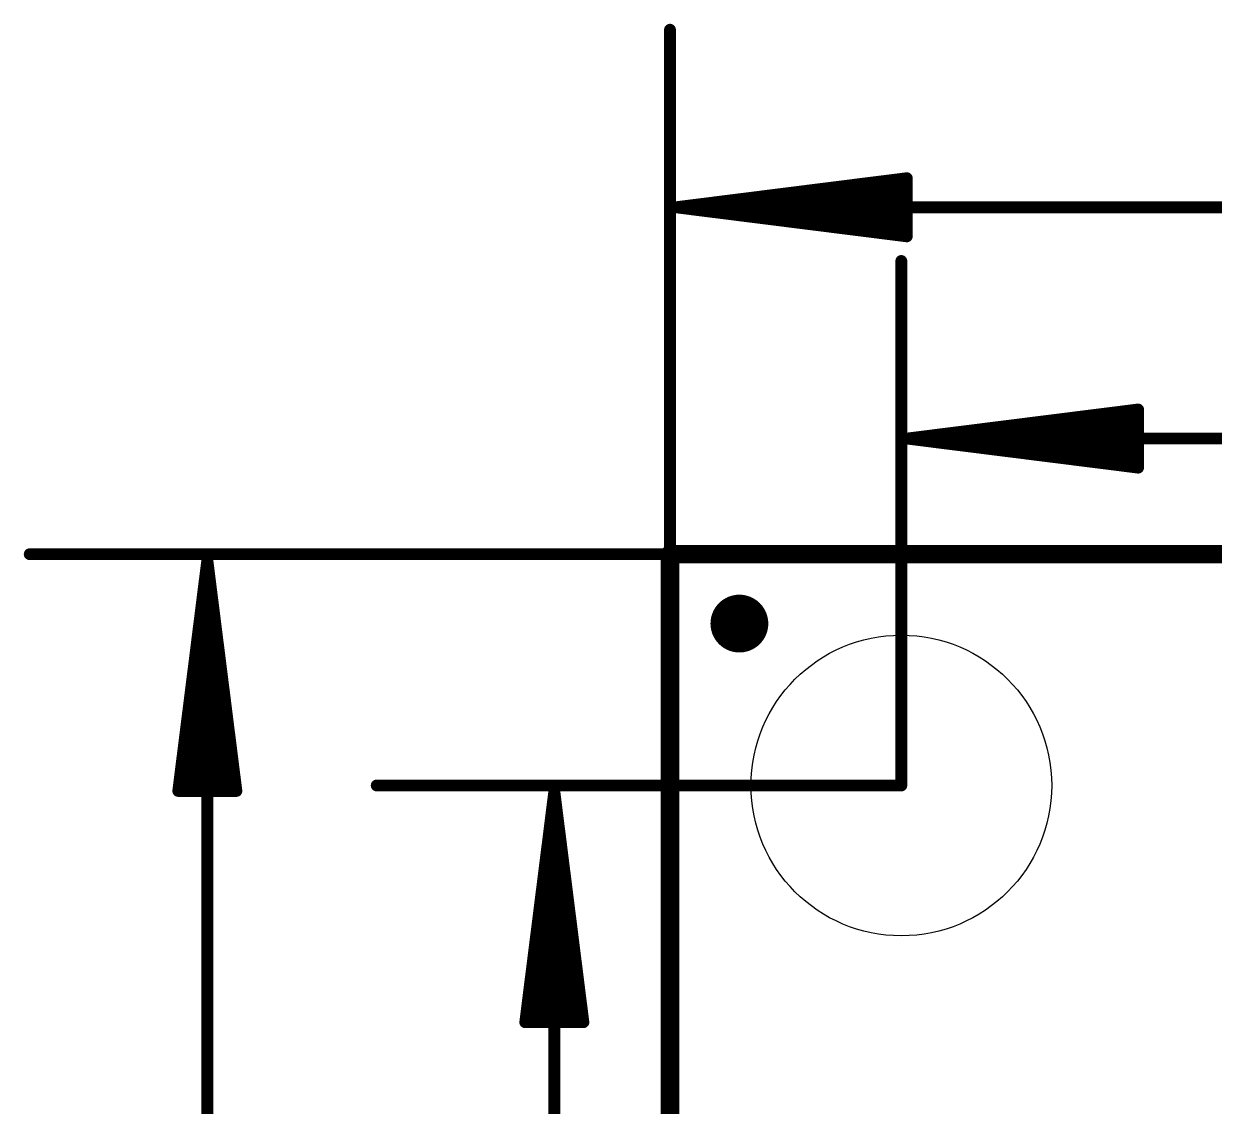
# Model space of a CAD drawing. Extents: x -41 to 66, y -21 to 32.
# Drawn here: x -7.1 to 5.98, y 19.34 to 31.23 of the extents above; entities that cross this region are included whole.
import ezdxf

# ---------------------------------------------------------------- set-up
doc = ezdxf.new("R2010")
doc.units = 0
for name, color, linetype in [('1', 12, 'CONTINUOUS'), ('16', 132, 'CONTINUOUS'), ('20', 53, 'CONTINUOUS'), ('23', 53, 'CONTINUOUS'), ('24', 53, 'CONTINUOUS'), ('47', 253, 'CONTINUOUS')]:
    doc.layers.add(name, color=color, linetype=linetype)

# ---------------------------------------------------------------- blocks, each defined once
blk = doc.blocks.new('PIE')
at = {"const_width": 0.5}
blk.add_lwpolyline([(0, -0.25, 1), (0, 0.25, 1), (0, -0.25)], format="xyb", dxfattribs=at)

msp = doc.modelspace()

# ---------------------------------------------------------------- linework, layer by layer
at = {"layer": '1', "const_width": 0.2032}
for points in [[(0, 0), (0, 25.4)], [(0, 25.4), (25.4, 25.4)]]:
    msp.add_lwpolyline(points, dxfattribs=at)
at = {"layer": '1', "const_width": 0.1016}
for points in [[(0.0508, 25.4, 1), (-0.0508, 25.4)], [(0, 25.4508, 1), (0, 25.3492)]]:
    msp.add_lwpolyline(points, format="xyb", dxfattribs=at)
at = {"layer": '16', "const_width": 0.2032}
for points in [[(0, 0), (0, 25.4)], [(0, 25.4), (25.4, 25.4)]]:
    msp.add_lwpolyline(points, dxfattribs=at)
at = {"layer": '16', "const_width": 0.1016}
for points in [[(0.0508, 25.4, 1), (-0.0508, 25.4)], [(0, 25.4508, 1), (0, 25.3492)]]:
    msp.add_lwpolyline(points, format="xyb", dxfattribs=at)
at = {"layer": '20', "const_width": 0.2032}
for points in [[(0, 0), (0, 25.4)], [(0, 25.4), (25.4, 25.4)]]:
    msp.add_lwpolyline(points, dxfattribs=at)
at = {"layer": '20', "const_width": 0.1016}
for points in [[(0.0508, 25.4, 1), (-0.0508, 25.4)], [(0, 25.4508, 1), (0, 25.3492)]]:
    msp.add_lwpolyline(points, format="xyb", dxfattribs=at)
at = {"layer": '20'}
msp.add_circle((2.54, 22.86), 1.651, dxfattribs=at)
at = {"layer": '23'}
for p in [(0.762, 24.638), (2.54, 22.86)]:
    msp.add_point(p, dxfattribs=at)
at = {"layer": '24'}
msp.add_point((0.762, 24.638), dxfattribs=at)
at = {"layer": '47', "const_width": 0.13}
for points in [[(0, 25.4), (0, 31.16)], [(0.065, 29.21), (2.6, 29.5292)], [(2.6, 29.5292), (2.6, 28.8908)], [(0.065, 29.21), (2.6, 29.47)], [(0.065, 29.21), (2.6, 29.34)], [(0.065, 29.21), (25.335, 29.21)], [(2.6, 28.8908), (0.065, 29.21)], [(2.6, 29.08), (0.065, 29.21)], [(2.6, 28.95), (0.065, 29.21)], [(2.54, 22.86), (2.54, 28.62)], [(2.605, 26.67), (5.14, 26.9892)], [(2.605, 26.67), (5.14, 26.93)], [(5.14, 26.9892), (5.14, 26.3508)], [(2.605, 26.67), (5.14, 26.8)], [(2.605, 26.67), (22.795, 26.67)], [(5.14, 26.3508), (2.605, 26.67)], [(5.14, 26.54), (2.605, 26.67)], [(5.14, 26.41), (2.605, 26.67)], [(0, 25.4), (-7.03, 25.4)], [(-5.08, 25.335), (-5.3992, 22.8)], [(-5.08, 25.335), (-5.34, 22.8)], [(-5.08, 25.335), (-5.21, 22.8)], [(-5.08, 0.065), (-5.08, 25.335)], [(-4.7608, 22.8), (-5.08, 25.335)], [(-4.95, 22.8), (-5.08, 25.335)], [(-4.82, 22.8), (-5.08, 25.335)], [(2.54, 22.86), (-3.22, 22.86)], [(-5.3992, 22.8), (-4.7608, 22.8)], [(-1.27, 22.795), (-1.5892, 20.26)], [(-1.27, 22.795), (-1.53, 20.26)], [(-1.27, 22.795), (-1.4, 20.26)], [(-1.27, 22.795), (-1.27, 0.065)], [(-0.9508, 20.26), (-1.27, 22.795)], [(-1.14, 20.26), (-1.27, 22.795)], [(-1.01, 20.26), (-1.27, 22.795)], [(-1.5892, 20.26), (-0.9508, 20.26)]]:
    msp.add_lwpolyline(points, dxfattribs=at)
at = {"layer": '47', "const_width": 0.065}
for points in [[(0.0325, 31.16, 1), (-0.0325, 31.16)], [(2.6325, 29.5292, 1), (2.5675, 29.5292)], [(2.6041, 29.497, 1), (2.5959, 29.5615)], [(2.6033, 29.4377, 1), (2.5967, 29.5023)], [(2.6017, 29.3075, 1), (2.5983, 29.3725)], [(0.065, 29.2425, 1), (0.065, 29.1775)], [(0.0691, 29.2422, 1), (0.0609, 29.1778)], [(0.0633, 29.2425, 1), (0.0667, 29.1775)], [(0.0667, 29.2425, 1), (0.0633, 29.1775)], [(0.0683, 29.2423, 1), (0.0617, 29.1777)], [(0.0617, 29.2423, 1), (0.0683, 29.1777)], [(0.0609, 29.2422, 1), (0.0691, 29.1778)], [(2.5983, 29.0475, 1), (2.6017, 29.1125)], [(2.5675, 28.8908, 1), (2.6325, 28.8908)], [(2.5959, 28.8585, 1), (2.6041, 28.923)], [(2.5967, 28.9177, 1), (2.6033, 28.9823)], [(2.5725, 28.62, 1), (2.5075, 28.62)], [(5.1725, 26.9892, 1), (5.1075, 26.9892)], [(5.1441, 26.957, 1), (5.1359, 27.0215)], [(5.1433, 26.8977, 1), (5.1367, 26.9623)], [(5.1417, 26.7675, 1), (5.1383, 26.8325)], [(2.605, 26.7025, 1), (2.605, 26.6375)], [(2.6091, 26.7022, 1), (2.6009, 26.6378)], [(2.6033, 26.7025, 1), (2.6067, 26.6375)], [(2.6067, 26.7025, 1), (2.6033, 26.6375)], [(2.6083, 26.7023, 1), (2.6017, 26.6377)], [(2.6017, 26.7023, 1), (2.6083, 26.6377)], [(2.6009, 26.7022, 1), (2.6091, 26.6378)], [(5.1383, 26.5075, 1), (5.1417, 26.5725)], [(5.1359, 26.3185, 1), (5.1441, 26.383)], [(5.1367, 26.3777, 1), (5.1433, 26.4423)], [(5.1075, 26.3508, 1), (5.1725, 26.3508)], [(-7.03, 25.4325, 1), (-7.03, 25.3675)], [(-5.0475, 25.335, 1), (-5.1125, 25.335)], [(-5.0478, 25.3391, 1), (-5.1122, 25.3309)], [(-5.0475, 25.3333, 1), (-5.1125, 25.3367)], [(-5.0475, 25.3367, 1), (-5.1125, 25.3333)], [(-5.0477, 25.3383, 1), (-5.1123, 25.3317)], [(-5.0477, 25.3317, 1), (-5.1123, 25.3383)], [(-5.0478, 25.3309, 1), (-5.1122, 25.3391)], [(-0.0325, 25.4, 1), (0.0325, 25.4)], [(0, 25.3675, 1), (0, 25.4325)], [(-3.22, 22.8925, 1), (-3.22, 22.8275)], [(2.5075, 22.86, 1), (2.5725, 22.86)], [(2.54, 22.8275, 1), (2.54, 22.8925)], [(-5.4315, 22.8041, 1), (-5.367, 22.7959)], [(-5.3992, 22.8325, 1), (-5.3992, 22.7675)], [(-5.3723, 22.8033, 1), (-5.3077, 22.7967)], [(-5.2425, 22.8017, 1), (-5.1775, 22.7983)], [(-4.9825, 22.7983, 1), (-4.9175, 22.8017)], [(-4.8523, 22.7967, 1), (-4.7877, 22.8033)], [(-4.793, 22.7959, 1), (-4.7285, 22.8041)], [(-4.7608, 22.7675, 1), (-4.7608, 22.8325)], [(-1.2375, 22.795, 1), (-1.3025, 22.795)], [(-1.2378, 22.7991, 1), (-1.3022, 22.7909)], [(-1.2375, 22.7933, 1), (-1.3025, 22.7967)], [(-1.2375, 22.7967, 1), (-1.3025, 22.7933)], [(-1.2377, 22.7983, 1), (-1.3023, 22.7917)], [(-1.2377, 22.7917, 1), (-1.3023, 22.7983)], [(-1.2378, 22.7909, 1), (-1.3022, 22.7991)], [(-1.6215, 20.2641, 1), (-1.557, 20.2559)], [(-1.5892, 20.2925, 1), (-1.5892, 20.2275)], [(-1.5623, 20.2633, 1), (-1.4977, 20.2567)], [(-1.4325, 20.2617, 1), (-1.3675, 20.2583)], [(-1.1725, 20.2583, 1), (-1.1075, 20.2617)], [(-1.0423, 20.2567, 1), (-0.9777, 20.2633)], [(-0.983, 20.2559, 1), (-0.9185, 20.2641)], [(-0.9508, 20.2275, 1), (-0.9508, 20.2925)]]:
    msp.add_lwpolyline(points, format="xyb", dxfattribs=at)

# ---------------------------------------------------------------- block references
at = {"layer": '1', "xscale": 0.635, "yscale": 0.635}
msp.add_blockref('PIE', (0.762, 24.638), dxfattribs=at)
at = {"layer": '16', "xscale": 0.635, "yscale": 0.635}
msp.add_blockref('PIE', (0.762, 24.638), dxfattribs=at)

doc.saveas('drawing.dxf')
